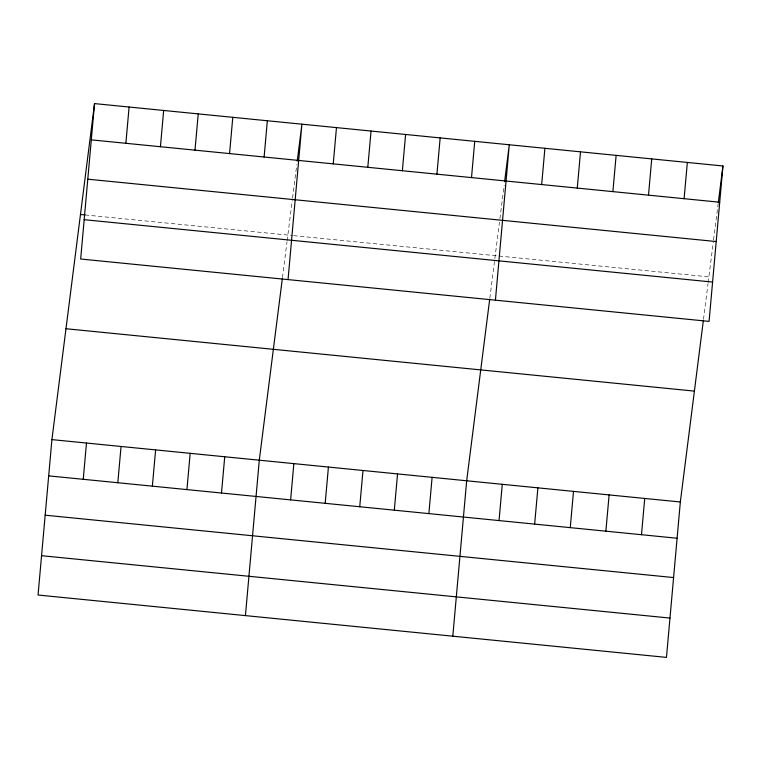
<?xml version="1.0" encoding="UTF-8"?>
<svg xmlns="http://www.w3.org/2000/svg" width="761" height="761" viewBox="0 0 761 761"><rect width="100%" height="100%" fill="white"/><g stroke="black" fill="none" stroke-linecap="round" stroke-linejoin="round"><path stroke-width="0.57" stroke-dasharray="3.81 2.85" d="M282.455 277.632L287.002 241.789M287.144 240.666L292.243 200.419M292.538 198.107L296.79 164.614M489.827 298.217L499.473 222.155M499.91 218.692L504.163 185.199M703.487 319.42L708.034 283.577M708.177 282.455L713.285 242.207M713.571 239.896L718.118 204.091M85.08 214.944L292.462 235.53M293.613 235.644L708.881 276.861"/><path stroke-width="1.14" d="M94.535 103.601L80.666 259.016L709.081 321.389L722.95 165.974L94.535 103.601L51.919 439.611L38.05 595.026L666.465 657.399L680.334 501.984L703.345 320.543M83.244 479.297L86.478 443.045M125.869 143.287L129.104 107.035M117.812 482.731L121.047 446.479M160.428 146.721L163.663 110.469M152.371 486.165L155.605 449.903M194.987 150.145L198.231 113.893M186.93 489.589L190.174 453.337M229.556 153.579L232.79 117.327M221.499 493.023L224.733 456.771M264.115 157.013L267.349 120.752M245.423 615.611L259.292 460.196L282.312 278.754M288.048 279.601L301.917 124.186L297.228 161.151M290.626 499.882L293.86 463.63M333.242 163.872L336.476 127.62M325.185 503.316L328.419 467.054M367.801 167.306L371.045 131.044M359.744 506.74L362.987 470.488M402.369 170.73L405.603 134.478M394.312 510.174L397.546 473.922M436.928 174.164L440.162 137.912M428.871 513.608L432.105 477.347M471.497 177.598L474.731 141.337M452.805 636.186L466.674 480.781L489.684 299.33M495.421 300.176L509.29 144.771L504.6 181.727M499.045 520.572L502.279 484.31M541.661 184.562L544.905 148.3M534.65 524.101L537.894 487.849M577.276 188.091L580.51 151.839M570.265 527.639L573.499 491.387M612.881 191.629L616.125 155.377M605.87 531.168L609.114 494.916M648.496 195.158L651.73 158.906M641.485 534.707L644.719 498.455M684.101 198.697L687.345 162.445M718.26 202.94L722.95 165.974M91.301 139.862L719.716 202.226M87.791 179.177L716.206 241.551M80.476 214.488L85.08 214.944M84.176 219.691L712.591 282.065M65.988 328.733L694.393 391.106M51.919 439.611L680.334 501.984M48.685 475.872L677.09 538.246M45.175 515.187L673.59 577.561M41.56 555.701L669.965 618.075"/></g></svg>
